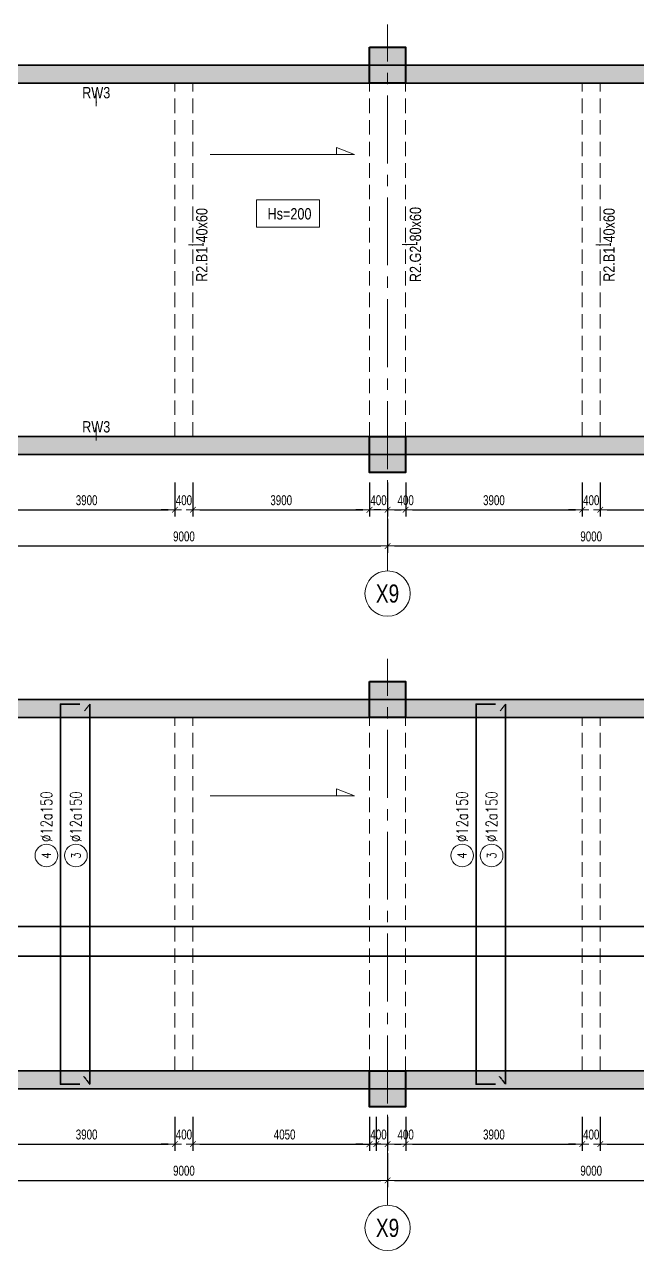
# Model space of a CAD drawing. Header units: millimetres. Extents: x -172050 to 1089997, y 452920 to 1051687.
# Drawn here: x 260803 to 274348, y 510814 to 537898 of the extents above; entities that cross this region are included whole.
import ezdxf
from ezdxf.enums import TextEntityAlignment as Align

# ---------------------------------------------------------------- set-up
doc = ezdxf.new("R2010")
doc.units = ezdxf.units.MM
doc.header["$MEASUREMENT"] = 0
for name, pattern in [('_DASH', [0.6, 0.4, -0.2]), ('CENTER2', [1.125, 0.75, -0.125, 0.125, -0.125]), ('HIDDEN2', [4.7625, 3.175, -1.5875]), ('POD_Grid$0$CENTER2', [1.125, 0.75, -0.125, 0.125, -0.125])]:
    doc.linetypes.add(name, pattern=pattern)
doc.layers.get('Defpoints').update_dxf_attribs({"color": 151, "lineweight": 9})
for name, color, linetype, lineweight in [('kata_thep - H', 4, 'Continuous', 35), ('NDC_S_ANNO', 7, 'Continuous', 20), ('NDC_S_AXIS', 5, 'CENTER2', 13), ('NDC_S_BEAM', 3, 'HIDDEN2', 20), ('NDC_S_DIM', 1, 'Continuous', 15), ('NDC_S_HATCH MATERIAL', 8, 'Continuous', 13), ('NDC_S_SYMBOL', 1, 'Continuous', 15), ('NDC_S_TEXT SYMBOL', 7, 'Continuous', 20), ('NDC_S_VN TEXT', 7, 'Continuous', 20), ('PD_B1F_Col$0$NDC_S-COLUMN', 4, 'Continuous', 40), ('PD_B1F_Col$0$NDC_S_HATCH COLUMN AND WALL', 251, 'Continuous', 13), ('POD_Grid$0$NDC_S_AXIS', 5, 'POD_Grid$0$CENTER2', 13), ('Ramp wall 2.1(B1)$0$NDC_S_WALL', 6, 'Continuous', 35)]:
    doc.layers.add(name, color=color, linetype=linetype, lineweight=lineweight)
doc.styles.add('ARIAL', font='arial.ttf', dxfattribs={"width": 0.8})
doc.styles.add('NDC_ANNO', font='', dxfattribs={"width": 0.8})
doc.styles.add('NDC_DIM', font='', dxfattribs={"width": 0.75})
doc.styles.add('NDC_EN TXT', font='romans.shx', dxfattribs={"width": 0.8})
doc.styles.add('NDC_VIE TXT', font='arial.ttf', dxfattribs={"width": 0.8})
doc.styles.get('NDC_ANNO').set_extended_font_data('Dotum')
doc.styles.get('NDC_DIM').set_extended_font_data('Dotum')
doc.dimstyles.new('NDC_dim_100', dxfattribs={"dimscale": 100, "dimtxt": 2.2, "dimasz": 1.5, "dimexe": 1.5, "dimexo": 2.5, "dimgap": 1, "dimtad": 1, "dimdec": 0, "dimzin": 0, "dimdsep": 46, "dimtxsty": 'NDC_DIM', "dimblk": 'DIMMARK', "dimcen": 0.09, "dimdle": 1.2, "dimclrd": 1, "dimclre": 1, "dimclrt": 3, "dimadec": 0, "dimazin": 0, "dimtfac": 1, "dimtdec": 0, "dimtix": 1, "dimtofl": 0, "dimtmove": 0, "dimatfit": 3, "dimfxl": 6, "dimfxlon": 1, "dimtolj": 1, "dimtzin": 0, "dimarcsym": 0})
doc.dimstyles.new('NDC_dim_iso', dxfattribs={"dimtxt": 2.2, "dimasz": 1, "dimexe": 1.5, "dimexo": 2.5, "dimgap": 1, "dimtad": 1, "dimdec": 0, "dimzin": 0, "dimdsep": 46, "dimtxsty": 'NDC_DIM', "dimblk": 'DIMMARK', "dimcen": 0.09, "dimdle": 1.2, "dimclrd": 1, "dimclre": 1, "dimclrt": 3, "dimadec": 0, "dimazin": 0, "dimtfac": 1, "dimtdec": 0, "dimtix": 1, "dimtofl": 0, "dimtmove": 0, "dimatfit": 3, "dimfxl": 6, "dimfxlon": 1, "dimtolj": 1, "dimtzin": 0, "dimarcsym": 0})

# ---------------------------------------------------------------- blocks, each defined once
blk = doc.blocks.new('DIMMARK')
at = {"layer": 'NDC_S_DIM', "color": 1}
blk.add_line((-1.5, 0), (1, 0), dxfattribs=at)
at = {"layer": 'NDC_S_DIM', "color": 2, "const_width": 0.1}
blk.add_lwpolyline([(-0.42, -0.42), (0.42, 0.42)], dxfattribs=at)
blk = doc.blocks.new('*D423')
at = {"layer": 'Defpoints', "color": 0, "transparency": 16777216}
for p in [(264126, 529299), (260226, 528799), (264126, 527178)]:
    blk.add_point(p, dxfattribs=at)
at = {"layer": 'NDC_S_DIM', "color": 1, "lineweight": -2, "transparency": 16777216}
for p, q in [((260226, 527778), (260226, 527028)), ((264126, 527778), (264126, 527028)), ((260376, 527178), (263976, 527178))]:
    blk.add_line(p, q, dxfattribs=at)
at = {"layer": 'NDC_S_DIM', "color": 1, "lineweight": -2, "transparency": 16777216, "xscale": 150, "yscale": 150, "zscale": 150, "rotation": 180}
blk.add_blockref('DIMMARK', (260226, 527178), dxfattribs=at)
at = {"layer": 'NDC_S_DIM', "color": 1, "lineweight": -2, "transparency": 16777216, "xscale": 150, "yscale": 150, "zscale": 150}
blk.add_blockref('DIMMARK', (264126, 527178), dxfattribs=at)
at = {"layer": 'NDC_S_DIM', "color": 3, "transparency": 16777216, "insert": (262176, 527388), "char_height": 220, "attachment_point": 5, "style": 'NDC_DIM'}
blk.add_mtext('\\A1;3900', dxfattribs=at)
blk = doc.blocks.new('*D424')
at = {"layer": 'Defpoints', "color": 0, "transparency": 16777216}
for p in [(264126, 529299), (264526, 529299), (264526, 527178)]:
    blk.add_point(p, dxfattribs=at)
at = {"layer": 'NDC_S_DIM', "color": 1, "lineweight": -2, "transparency": 16777216}
for p, q in [((264126, 527778), (264126, 527028)), ((264526, 527778), (264526, 527028)), ((263976, 527178), (263826, 527178)), ((264676, 527178), (264826, 527178))]:
    blk.add_line(p, q, dxfattribs=at)
at = {"layer": 'NDC_S_DIM', "color": 1, "lineweight": -2, "transparency": 16777216, "xscale": 150, "yscale": 150, "zscale": 150}
blk.add_blockref('DIMMARK', (264126, 527178), dxfattribs=at)
at = {"layer": 'NDC_S_DIM', "color": 1, "lineweight": -2, "transparency": 16777216, "xscale": 150, "yscale": 150, "zscale": 150, "rotation": 180}
blk.add_blockref('DIMMARK', (264526, 527178), dxfattribs=at)
at = {"layer": 'NDC_S_DIM', "color": 3, "transparency": 16777216, "insert": (264326, 527388), "char_height": 220, "attachment_point": 5, "style": 'NDC_DIM'}
blk.add_mtext('\\A1;400', dxfattribs=at)
blk = doc.blocks.new('*D425')
at = {"layer": 'Defpoints', "color": 0, "transparency": 16777216}
for p in [(264526, 529299), (268426, 528799), (268426, 527178)]:
    blk.add_point(p, dxfattribs=at)
at = {"layer": 'NDC_S_DIM', "color": 1, "lineweight": -2, "transparency": 16777216}
for p, q in [((264526, 527778), (264526, 527028)), ((268426, 527778), (268426, 527028)), ((264676, 527178), (268276, 527178))]:
    blk.add_line(p, q, dxfattribs=at)
at = {"layer": 'NDC_S_DIM', "color": 1, "lineweight": -2, "transparency": 16777216, "xscale": 150, "yscale": 150, "zscale": 150, "rotation": 180}
blk.add_blockref('DIMMARK', (264526, 527178), dxfattribs=at)
at = {"layer": 'NDC_S_DIM', "color": 1, "lineweight": -2, "transparency": 16777216, "xscale": 150, "yscale": 150, "zscale": 150}
blk.add_blockref('DIMMARK', (268426, 527178), dxfattribs=at)
at = {"layer": 'NDC_S_DIM', "color": 3, "transparency": 16777216, "insert": (266476, 527388), "char_height": 220, "attachment_point": 5, "style": 'NDC_DIM'}
blk.add_mtext('\\A1;3900', dxfattribs=at)
blk = doc.blocks.new('*D426')
at = {"layer": 'Defpoints', "color": 0, "transparency": 16777216}
for p in [(268826, 529299), (268426, 528799), (268826, 527178)]:
    blk.add_point(p, dxfattribs=at)
at = {"layer": 'NDC_S_DIM', "color": 1, "lineweight": -2, "transparency": 16777216}
for p, q in [((268426, 527778), (268426, 527028)), ((268826, 527778), (268826, 527028)), ((268276, 527178), (268126, 527178)), ((268976, 527178), (269126, 527178))]:
    blk.add_line(p, q, dxfattribs=at)
at = {"layer": 'NDC_S_DIM', "color": 1, "lineweight": -2, "transparency": 16777216, "xscale": 150, "yscale": 150, "zscale": 150}
blk.add_blockref('DIMMARK', (268426, 527178), dxfattribs=at)
at = {"layer": 'NDC_S_DIM', "color": 1, "lineweight": -2, "transparency": 16777216, "xscale": 150, "yscale": 150, "zscale": 150, "rotation": 180}
blk.add_blockref('DIMMARK', (268826, 527178), dxfattribs=at)
at = {"layer": 'NDC_S_DIM', "color": 3, "transparency": 16777216, "insert": (268626, 527388), "char_height": 220, "attachment_point": 5, "style": 'NDC_DIM'}
blk.add_mtext('\\A1;400', dxfattribs=at)
blk = doc.blocks.new('*D427')
at = {"layer": 'Defpoints', "color": 0, "transparency": 16777216}
for p in [(268826, 529299), (269226, 528799), (269226, 527178)]:
    blk.add_point(p, dxfattribs=at)
at = {"layer": 'NDC_S_DIM', "color": 1, "lineweight": -2, "transparency": 16777216}
for p, q in [((268826, 527778), (268826, 527028)), ((269226, 527778), (269226, 527028)), ((268676, 527178), (268526, 527178)), ((269376, 527178), (269526, 527178))]:
    blk.add_line(p, q, dxfattribs=at)
at = {"layer": 'NDC_S_DIM', "color": 1, "lineweight": -2, "transparency": 16777216, "xscale": 150, "yscale": 150, "zscale": 150}
blk.add_blockref('DIMMARK', (268826, 527178), dxfattribs=at)
at = {"layer": 'NDC_S_DIM', "color": 1, "lineweight": -2, "transparency": 16777216, "xscale": 150, "yscale": 150, "zscale": 150, "rotation": 180}
blk.add_blockref('DIMMARK', (269226, 527178), dxfattribs=at)
at = {"layer": 'NDC_S_DIM', "color": 3, "transparency": 16777216, "insert": (269226, 527388), "char_height": 220, "attachment_point": 5, "style": 'NDC_DIM'}
blk.add_mtext('\\A1;400', dxfattribs=at)
blk = doc.blocks.new('*D428')
at = {"layer": 'Defpoints', "color": 0, "transparency": 16777216}
for p in [(273126, 529299), (269226, 528799), (273126, 527178)]:
    blk.add_point(p, dxfattribs=at)
at = {"layer": 'NDC_S_DIM', "color": 1, "lineweight": -2, "transparency": 16777216}
for p, q in [((269226, 527778), (269226, 527028)), ((273126, 527778), (273126, 527028)), ((269376, 527178), (272976, 527178))]:
    blk.add_line(p, q, dxfattribs=at)
at = {"layer": 'NDC_S_DIM', "color": 1, "lineweight": -2, "transparency": 16777216, "xscale": 150, "yscale": 150, "zscale": 150, "rotation": 180}
blk.add_blockref('DIMMARK', (269226, 527178), dxfattribs=at)
at = {"layer": 'NDC_S_DIM', "color": 1, "lineweight": -2, "transparency": 16777216, "xscale": 150, "yscale": 150, "zscale": 150}
blk.add_blockref('DIMMARK', (273126, 527178), dxfattribs=at)
at = {"layer": 'NDC_S_DIM', "color": 3, "transparency": 16777216, "insert": (271176, 527388), "char_height": 220, "attachment_point": 5, "style": 'NDC_DIM'}
blk.add_mtext('\\A1;3900', dxfattribs=at)
blk = doc.blocks.new('*D429')
at = {"layer": 'Defpoints', "color": 0, "transparency": 16777216}
for p in [(273126, 529299), (273526, 529299), (273526, 527178)]:
    blk.add_point(p, dxfattribs=at)
at = {"layer": 'NDC_S_DIM', "color": 1, "lineweight": -2, "transparency": 16777216}
for p, q in [((273126, 527778), (273126, 527028)), ((273526, 527778), (273526, 527028)), ((272976, 527178), (272826, 527178)), ((273676, 527178), (273826, 527178))]:
    blk.add_line(p, q, dxfattribs=at)
at = {"layer": 'NDC_S_DIM', "color": 1, "lineweight": -2, "transparency": 16777216, "xscale": 150, "yscale": 150, "zscale": 150}
blk.add_blockref('DIMMARK', (273126, 527178), dxfattribs=at)
at = {"layer": 'NDC_S_DIM', "color": 1, "lineweight": -2, "transparency": 16777216, "xscale": 150, "yscale": 150, "zscale": 150, "rotation": 180}
blk.add_blockref('DIMMARK', (273526, 527178), dxfattribs=at)
at = {"layer": 'NDC_S_DIM', "color": 3, "transparency": 16777216, "insert": (273326, 527388), "char_height": 220, "attachment_point": 5, "style": 'NDC_DIM'}
blk.add_mtext('\\A1;400', dxfattribs=at)
blk = doc.blocks.new('*D430')
at = {"layer": 'Defpoints', "color": 0, "transparency": 16777216}
for p in [(273526, 529299), (277426, 528799), (277426, 527178)]:
    blk.add_point(p, dxfattribs=at)
at = {"layer": 'NDC_S_DIM', "color": 1, "lineweight": -2, "transparency": 16777216}
for p, q in [((273526, 527778), (273526, 527028)), ((277426, 527778), (277426, 527028)), ((273676, 527178), (277276, 527178))]:
    blk.add_line(p, q, dxfattribs=at)
at = {"layer": 'NDC_S_DIM', "color": 1, "lineweight": -2, "transparency": 16777216, "xscale": 150, "yscale": 150, "zscale": 150, "rotation": 180}
blk.add_blockref('DIMMARK', (273526, 527178), dxfattribs=at)
at = {"layer": 'NDC_S_DIM', "color": 1, "lineweight": -2, "transparency": 16777216, "xscale": 150, "yscale": 150, "zscale": 150}
blk.add_blockref('DIMMARK', (277426, 527178), dxfattribs=at)
at = {"layer": 'NDC_S_DIM', "color": 3, "transparency": 16777216, "insert": (275476, 527388), "char_height": 220, "attachment_point": 5, "style": 'NDC_DIM'}
blk.add_mtext('\\A1;3900', dxfattribs=at)
blk = doc.blocks.new('*D439')
at = {"layer": 'Defpoints', "color": 0, "transparency": 16777216}
for p in [(268826, 529299), (259826, 528799), (268826, 526378)]:
    blk.add_point(p, dxfattribs=at)
at = {"layer": 'NDC_S_DIM', "color": 1, "lineweight": -2, "transparency": 16777216}
for p, q in [((259826, 526978), (259826, 526228)), ((268826, 526978), (268826, 526228)), ((259976, 526378), (268676, 526378))]:
    blk.add_line(p, q, dxfattribs=at)
at = {"layer": 'NDC_S_DIM', "color": 1, "lineweight": -2, "transparency": 16777216, "xscale": 150, "yscale": 150, "zscale": 150, "rotation": 180}
blk.add_blockref('DIMMARK', (259826, 526378), dxfattribs=at)
at = {"layer": 'NDC_S_DIM', "color": 1, "lineweight": -2, "transparency": 16777216, "xscale": 150, "yscale": 150, "zscale": 150}
blk.add_blockref('DIMMARK', (268826, 526378), dxfattribs=at)
at = {"layer": 'NDC_S_DIM', "color": 3, "transparency": 16777216, "insert": (264326, 526588), "char_height": 220, "attachment_point": 5, "style": 'NDC_DIM'}
blk.add_mtext('\\A1;9000', dxfattribs=at)
blk = doc.blocks.new('*D440')
at = {"layer": 'Defpoints', "color": 0, "transparency": 16777216}
for p in [(268826, 529299), (277826, 529299), (277826, 526378)]:
    blk.add_point(p, dxfattribs=at)
at = {"layer": 'NDC_S_DIM', "color": 1, "lineweight": -2, "transparency": 16777216}
for p, q in [((268826, 526978), (268826, 526228)), ((277826, 526978), (277826, 526228)), ((268976, 526378), (277676, 526378))]:
    blk.add_line(p, q, dxfattribs=at)
at = {"layer": 'NDC_S_DIM', "color": 1, "lineweight": -2, "transparency": 16777216, "xscale": 150, "yscale": 150, "zscale": 150, "rotation": 180}
blk.add_blockref('DIMMARK', (268826, 526378), dxfattribs=at)
at = {"layer": 'NDC_S_DIM', "color": 1, "lineweight": -2, "transparency": 16777216, "xscale": 150, "yscale": 150, "zscale": 150}
blk.add_blockref('DIMMARK', (277826, 526378), dxfattribs=at)
at = {"layer": 'NDC_S_DIM', "color": 3, "transparency": 16777216, "insert": (273326, 526588), "char_height": 220, "attachment_point": 5, "style": 'NDC_DIM'}
blk.add_mtext('\\A1;9000', dxfattribs=at)
blk = doc.blocks.new('PD_B1F_Col$0$cot')
at = {"layer": 'PD_B1F_Col$0$NDC_S_HATCH COLUMN AND WALL', "ltscale": 0.005}
h = blk.add_hatch(color=256, dxfattribs=at)
h.dxf.hatch_style = 1
h.paths.add_polyline_path([(-0.5, 0.5), (0.5, 0.5), (0.5, -0.5), (-0.5, -0.5)])
at = {"layer": 'PD_B1F_Col$0$NDC_S-COLUMN', "ltscale": 0.005}
blk.add_lwpolyline([(-0.5, 0.5), (0.5, 0.5), (0.5, -0.5), (-0.5, -0.5)], close=True, dxfattribs=at)
blk = doc.blocks.new('ramp5')
at = {"layer": 'NDC_S_HATCH MATERIAL'}
h = blk.add_hatch(dxfattribs=at)
h.set_pattern_fill('BT-01', color=252, scale=30, style=0, pattern_type=2)
h.set_pattern_definition([(50, (-906343.9, 141013.11), (215.178055, -18.82564), [22.5, -247.5]), (355, (-906343.9, 141013.1), (-41.6254, 225.65764), [18, -198]), (100.4514, (-906325.97, 141011.54), (173.552815, 206.831863), [19.122057, -210.342634]), (46.1842, (-906343.9, 141073.1), (320.172315, -49.655704), [33.75, -371.25]), (96.6356, (-906317.22, 141068.97), (280.39881, 292.23536), [28.68309, -315.5139]), (351.1842, (-906343.9, 141073.1), (280.39858, 292.23558), [27, -297]), (21, (-906313.9, 141058.11), (179.072116, -120.785667), [22.5, -247.5]), (326, (-906313.9, 141058.1), (72.9946, 217.545014), [18, -198]), (71.4514, (-906298.98, 141048.05), (252.06679, 96.75915), [19.122057, -210.342634]), (37.5, (-906343.9, 141013.11), (3.6479566, 99.868156), [0, -195.6, 0, -201, 0, -198.75]), (7.5, (-906343.9, 141013.11), (78.920861, 118.323514), [0, -114.6, 0, -191.1, 0, -75.75]), (327.5, (-906410.8, 141013.11), (160.146731, -6.7664615), [0, -75, 0, -234, 0, -310.5]), (317.5, (-906440.8, 141013.11), (174.95585, 30.031495), [0, -97.5, 0, -155.4, 0, -220.5]), (45, (-906343.9, 141013.11), (-90.156115, 90.156115), []), (45, (-906343.9, 141049.86), (-90.156115, 90.156115), [])])
h.paths.add_polyline_path([(800, 8600), (34300, 8600), (34300, 9000), (800, 9000)])
h = blk.add_hatch(dxfattribs=at)
h.set_pattern_fill('BT-01', color=252, scale=30, style=0, pattern_type=2)
h.set_pattern_definition([(50, (-906343.9, 132813.11), (215.178055, -18.82564), [22.5, -247.5]), (355, (-906343.9, 132813.1), (-41.6254, 225.65764), [18, -198]), (100.4514, (-906325.97, 132811.54), (173.552815, 206.831863), [19.122057, -210.342634]), (46.1842, (-906343.9, 132873.1), (320.172315, -49.655704), [33.75, -371.25]), (96.6356, (-906317.22, 132868.97), (280.39881, 292.23536), [28.68309, -315.5139]), (351.1842, (-906343.9, 132873.1), (280.39858, 292.23558), [27, -297]), (21, (-906313.9, 132858.11), (179.072116, -120.785667), [22.5, -247.5]), (326, (-906313.9, 132858.1), (72.9946, 217.545014), [18, -198]), (71.4514, (-906298.98, 132848.05), (252.06679, 96.75915), [19.122057, -210.342634]), (37.5, (-906343.9, 132813.11), (3.6479566, 99.868156), [0, -195.6, 0, -201, 0, -198.75]), (7.5, (-906343.9, 132813.11), (78.920861, 118.323514), [0, -114.6, 0, -191.1, 0, -75.75]), (327.5, (-906410.8, 132813.11), (160.146731, -6.7664615), [0, -75, 0, -234, 0, -310.5]), (317.5, (-906440.8, 132813.11), (174.95585, 30.031495), [0, -97.5, 0, -155.4, 0, -220.5]), (45, (-906343.9, 132813.11), (-90.156115, 90.156115), []), (45, (-906343.9, 132849.86), (-90.156115, 90.156115), [])])
h.paths.add_polyline_path([(800, 400), (34300, 400), (34300, 800), (800, 800)])
at = {"layer": 'NDC_S_BEAM', "ltscale": 100}
for p, q in [((13700, 800), (13700, 8600)), ((14100, 800), (14100, 8600)), ((18000, 800), (18000, 8600)), ((18800, 800), (18800, 8600)), ((22700, 800), (22700, 8600)), ((23100, 800), (23100, 8600))]:
    blk.add_line(p, q, dxfattribs=at)
at = {"layer": 'POD_Grid$0$NDC_S_AXIS', "ltscale": 2000}
for p, q in [((18400, -2171), (18400, 9899)), ((-2518, 9000), (37964, 9000)), ((-2518, 400), (37964, 400))]:
    blk.add_line(p, q, dxfattribs=at)
at = {"layer": 'Ramp wall 2.1(B1)$0$NDC_S_WALL', "ltscale": 200}
for points in [[(800, 9000), (34300, 9000), (34300, 8600), (800, 8600)], [(34300, 800), (800, 800), (800, 400), (34300, 400)]]:
    blk.add_lwpolyline(points, close=True, dxfattribs=at)
at = {"xscale": 800, "yscale": 800}
for p in [(18400, 9000), (18400, 400)]:
    blk.add_blockref('PD_B1F_Col$0$cot', p, dxfattribs=at)
blk = doc.blocks.new('*U165')
at = {"layer": 'NDC_S_SYMBOL'}
blk.add_line((0, 5), (0, 9), dxfattribs=at)
blk.add_circle((0, 0), 5, dxfattribs=at)
at = {"layer": 'NDC_S_TEXT SYMBOL', "color": 7, "style": 'NDC_ANNO', "width": 0.8}
blk.add_attdef('GRID', text='', height=4, dxfattribs=at).set_placement((0, 0), align=Align.MIDDLE)
blk = doc.blocks.new('*D457')
at = {"layer": 'Defpoints', "color": 0, "transparency": 16777216}
for p in [(264126, 515286), (260226, 514786), (264126, 513164)]:
    blk.add_point(p, dxfattribs=at)
at = {"layer": 'NDC_S_DIM', "color": 1, "lineweight": -2, "transparency": 16777216}
for p, q in [((260226, 513764), (260226, 513014)), ((264126, 513764), (264126, 513014)), ((260376, 513164), (263976, 513164))]:
    blk.add_line(p, q, dxfattribs=at)
at = {"layer": 'NDC_S_DIM', "color": 1, "lineweight": -2, "transparency": 16777216, "xscale": 150, "yscale": 150, "zscale": 150, "rotation": 180}
blk.add_blockref('DIMMARK', (260226, 513164), dxfattribs=at)
at = {"layer": 'NDC_S_DIM', "color": 1, "lineweight": -2, "transparency": 16777216, "xscale": 150, "yscale": 150, "zscale": 150}
blk.add_blockref('DIMMARK', (264126, 513164), dxfattribs=at)
at = {"layer": 'NDC_S_DIM', "color": 3, "transparency": 16777216, "insert": (262176, 513375), "char_height": 220, "attachment_point": 5, "style": 'NDC_DIM'}
blk.add_mtext('\\A1;3900', dxfattribs=at)
blk = doc.blocks.new('*D458')
at = {"layer": 'Defpoints', "color": 0, "transparency": 16777216}
for p in [(264126, 515286), (264526, 515286), (264526, 513164)]:
    blk.add_point(p, dxfattribs=at)
at = {"layer": 'NDC_S_DIM', "color": 1, "lineweight": -2, "transparency": 16777216}
for p, q in [((264126, 513764), (264126, 513014)), ((264526, 513764), (264526, 513014)), ((263976, 513164), (263826, 513164)), ((264676, 513164), (264826, 513164))]:
    blk.add_line(p, q, dxfattribs=at)
at = {"layer": 'NDC_S_DIM', "color": 1, "lineweight": -2, "transparency": 16777216, "xscale": 150, "yscale": 150, "zscale": 150}
blk.add_blockref('DIMMARK', (264126, 513164), dxfattribs=at)
at = {"layer": 'NDC_S_DIM', "color": 1, "lineweight": -2, "transparency": 16777216, "xscale": 150, "yscale": 150, "zscale": 150, "rotation": 180}
blk.add_blockref('DIMMARK', (264526, 513164), dxfattribs=at)
at = {"layer": 'NDC_S_DIM', "color": 3, "transparency": 16777216, "insert": (264326, 513375), "char_height": 220, "attachment_point": 5, "style": 'NDC_DIM'}
blk.add_mtext('\\A1;400', dxfattribs=at)
blk = doc.blocks.new('*D459')
at = {"layer": 'Defpoints', "color": 0, "transparency": 16777216}
for p in [(264526, 515286), (268576, 515286), (268576, 513164)]:
    blk.add_point(p, dxfattribs=at)
at = {"layer": 'NDC_S_DIM', "color": 1, "lineweight": -2, "transparency": 16777216}
for p, q in [((264526, 513764), (264526, 513014)), ((268576, 513764), (268576, 513014)), ((264676, 513164), (268426, 513164))]:
    blk.add_line(p, q, dxfattribs=at)
at = {"layer": 'NDC_S_DIM', "color": 1, "lineweight": -2, "transparency": 16777216, "xscale": 150, "yscale": 150, "zscale": 150, "rotation": 180}
blk.add_blockref('DIMMARK', (264526, 513164), dxfattribs=at)
at = {"layer": 'NDC_S_DIM', "color": 1, "lineweight": -2, "transparency": 16777216, "xscale": 150, "yscale": 150, "zscale": 150}
blk.add_blockref('DIMMARK', (268576, 513164), dxfattribs=at)
at = {"layer": 'NDC_S_DIM', "color": 3, "transparency": 16777216, "insert": (266551, 513375), "char_height": 220, "attachment_point": 5, "style": 'NDC_DIM'}
blk.add_mtext('\\A1;4050', dxfattribs=at)
blk = doc.blocks.new('*D460')
at = {"layer": 'Defpoints', "color": 0, "transparency": 16777216}
for p in [(268826, 514886), (268426, 514786), (268826, 513164)]:
    blk.add_point(p, dxfattribs=at)
at = {"layer": 'NDC_S_DIM', "color": 1, "lineweight": -2, "transparency": 16777216}
for p, q in [((268426, 513764), (268426, 513014)), ((268826, 513764), (268826, 513014)), ((268276, 513164), (268126, 513164)), ((268976, 513164), (269126, 513164))]:
    blk.add_line(p, q, dxfattribs=at)
at = {"layer": 'NDC_S_DIM', "color": 1, "lineweight": -2, "transparency": 16777216, "xscale": 150, "yscale": 150, "zscale": 150}
blk.add_blockref('DIMMARK', (268426, 513164), dxfattribs=at)
at = {"layer": 'NDC_S_DIM', "color": 1, "lineweight": -2, "transparency": 16777216, "xscale": 150, "yscale": 150, "zscale": 150, "rotation": 180}
blk.add_blockref('DIMMARK', (268826, 513164), dxfattribs=at)
at = {"layer": 'NDC_S_DIM', "color": 3, "transparency": 16777216, "insert": (268626, 513375), "char_height": 220, "attachment_point": 5, "style": 'NDC_DIM'}
blk.add_mtext('\\A1;400', dxfattribs=at)
blk = doc.blocks.new('*D465')
at = {"layer": 'Defpoints', "color": 0, "transparency": 16777216}
for p in [(268826, 514886), (269226, 514786), (269226, 513164)]:
    blk.add_point(p, dxfattribs=at)
at = {"layer": 'NDC_S_DIM', "color": 1, "lineweight": -2, "transparency": 16777216}
for p, q in [((268826, 513764), (268826, 513014)), ((269226, 513764), (269226, 513014)), ((268676, 513164), (268526, 513164)), ((269376, 513164), (269526, 513164))]:
    blk.add_line(p, q, dxfattribs=at)
at = {"layer": 'NDC_S_DIM', "color": 1, "lineweight": -2, "transparency": 16777216, "xscale": 150, "yscale": 150, "zscale": 150}
blk.add_blockref('DIMMARK', (268826, 513164), dxfattribs=at)
at = {"layer": 'NDC_S_DIM', "color": 1, "lineweight": -2, "transparency": 16777216, "xscale": 150, "yscale": 150, "zscale": 150, "rotation": 180}
blk.add_blockref('DIMMARK', (269226, 513164), dxfattribs=at)
at = {"layer": 'NDC_S_DIM', "color": 3, "transparency": 16777216, "insert": (269226, 513375), "char_height": 220, "attachment_point": 5, "style": 'NDC_DIM'}
blk.add_mtext('\\A1;400', dxfattribs=at)
blk = doc.blocks.new('*D466')
at = {"layer": 'Defpoints', "color": 0, "transparency": 16777216}
for p in [(273126, 515286), (269226, 514786), (273126, 513164)]:
    blk.add_point(p, dxfattribs=at)
at = {"layer": 'NDC_S_DIM', "color": 1, "lineweight": -2, "transparency": 16777216}
for p, q in [((269226, 513764), (269226, 513014)), ((273126, 513764), (273126, 513014)), ((269376, 513164), (272976, 513164))]:
    blk.add_line(p, q, dxfattribs=at)
at = {"layer": 'NDC_S_DIM', "color": 1, "lineweight": -2, "transparency": 16777216, "xscale": 150, "yscale": 150, "zscale": 150, "rotation": 180}
blk.add_blockref('DIMMARK', (269226, 513164), dxfattribs=at)
at = {"layer": 'NDC_S_DIM', "color": 1, "lineweight": -2, "transparency": 16777216, "xscale": 150, "yscale": 150, "zscale": 150}
blk.add_blockref('DIMMARK', (273126, 513164), dxfattribs=at)
at = {"layer": 'NDC_S_DIM', "color": 3, "transparency": 16777216, "insert": (271176, 513375), "char_height": 220, "attachment_point": 5, "style": 'NDC_DIM'}
blk.add_mtext('\\A1;3900', dxfattribs=at)
blk = doc.blocks.new('*D467')
at = {"layer": 'Defpoints', "color": 0, "transparency": 16777216}
for p in [(273126, 515286), (273526, 515286), (273526, 513164)]:
    blk.add_point(p, dxfattribs=at)
at = {"layer": 'NDC_S_DIM', "color": 1, "lineweight": -2, "transparency": 16777216}
for p, q in [((273126, 513764), (273126, 513014)), ((273526, 513764), (273526, 513014)), ((272976, 513164), (272826, 513164)), ((273676, 513164), (273826, 513164))]:
    blk.add_line(p, q, dxfattribs=at)
at = {"layer": 'NDC_S_DIM', "color": 1, "lineweight": -2, "transparency": 16777216, "xscale": 150, "yscale": 150, "zscale": 150}
blk.add_blockref('DIMMARK', (273126, 513164), dxfattribs=at)
at = {"layer": 'NDC_S_DIM', "color": 1, "lineweight": -2, "transparency": 16777216, "xscale": 150, "yscale": 150, "zscale": 150, "rotation": 180}
blk.add_blockref('DIMMARK', (273526, 513164), dxfattribs=at)
at = {"layer": 'NDC_S_DIM', "color": 3, "transparency": 16777216, "insert": (273326, 513375), "char_height": 220, "attachment_point": 5, "style": 'NDC_DIM'}
blk.add_mtext('\\A1;400', dxfattribs=at)
blk = doc.blocks.new('*D468')
at = {"layer": 'Defpoints', "color": 0, "transparency": 16777216}
for p in [(273526, 515286), (277426, 514786), (277426, 513164)]:
    blk.add_point(p, dxfattribs=at)
at = {"layer": 'NDC_S_DIM', "color": 1, "lineweight": -2, "transparency": 16777216}
for p, q in [((273526, 513764), (273526, 513014)), ((277426, 513764), (277426, 513014)), ((273676, 513164), (277276, 513164))]:
    blk.add_line(p, q, dxfattribs=at)
at = {"layer": 'NDC_S_DIM', "color": 1, "lineweight": -2, "transparency": 16777216, "xscale": 150, "yscale": 150, "zscale": 150, "rotation": 180}
blk.add_blockref('DIMMARK', (273526, 513164), dxfattribs=at)
at = {"layer": 'NDC_S_DIM', "color": 1, "lineweight": -2, "transparency": 16777216, "xscale": 150, "yscale": 150, "zscale": 150}
blk.add_blockref('DIMMARK', (277426, 513164), dxfattribs=at)
at = {"layer": 'NDC_S_DIM', "color": 3, "transparency": 16777216, "insert": (275476, 513375), "char_height": 220, "attachment_point": 5, "style": 'NDC_DIM'}
blk.add_mtext('\\A1;3900', dxfattribs=at)
blk = doc.blocks.new('*D480')
at = {"layer": 'Defpoints', "color": 0, "transparency": 16777216}
for p in [(268826, 514886), (259826, 514786), (268826, 512364)]:
    blk.add_point(p, dxfattribs=at)
at = {"layer": 'NDC_S_DIM', "color": 1, "lineweight": -2, "transparency": 16777216}
for p, q in [((259826, 512964), (259826, 512214)), ((268826, 512964), (268826, 512214)), ((259976, 512364), (268676, 512364))]:
    blk.add_line(p, q, dxfattribs=at)
at = {"layer": 'NDC_S_DIM', "color": 1, "lineweight": -2, "transparency": 16777216, "xscale": 150, "yscale": 150, "zscale": 150, "rotation": 180}
blk.add_blockref('DIMMARK', (259826, 512364), dxfattribs=at)
at = {"layer": 'NDC_S_DIM', "color": 1, "lineweight": -2, "transparency": 16777216, "xscale": 150, "yscale": 150, "zscale": 150}
blk.add_blockref('DIMMARK', (268826, 512364), dxfattribs=at)
at = {"layer": 'NDC_S_DIM', "color": 3, "transparency": 16777216, "insert": (264326, 512575), "char_height": 220, "attachment_point": 5, "style": 'NDC_DIM'}
blk.add_mtext('\\A1;9000', dxfattribs=at)
blk = doc.blocks.new('*D481')
at = {"layer": 'Defpoints', "color": 0, "transparency": 16777216}
for p in [(277826, 515286), (268826, 514886), (277826, 512364)]:
    blk.add_point(p, dxfattribs=at)
at = {"layer": 'NDC_S_DIM', "color": 1, "lineweight": -2, "transparency": 16777216}
for p, q in [((268826, 512964), (268826, 512214)), ((277826, 512964), (277826, 512214)), ((268976, 512364), (277676, 512364))]:
    blk.add_line(p, q, dxfattribs=at)
at = {"layer": 'NDC_S_DIM', "color": 1, "lineweight": -2, "transparency": 16777216, "xscale": 150, "yscale": 150, "zscale": 150, "rotation": 180}
blk.add_blockref('DIMMARK', (268826, 512364), dxfattribs=at)
at = {"layer": 'NDC_S_DIM', "color": 1, "lineweight": -2, "transparency": 16777216, "xscale": 150, "yscale": 150, "zscale": 150}
blk.add_blockref('DIMMARK', (277826, 512364), dxfattribs=at)
at = {"layer": 'NDC_S_DIM', "color": 3, "transparency": 16777216, "insert": (273326, 512575), "char_height": 220, "attachment_point": 5, "style": 'NDC_DIM'}
blk.add_mtext('\\A1;9000', dxfattribs=at)
blk = doc.blocks.new('*U222')
blk.add_circle((-2.5, 0), 2.5)
at = {"layer": 'NDC_S_VN TEXT', "color": 7, "style": 'NDC_EN TXT', "width": 0.8}
blk.add_attdef('SH2', text='', height=2, dxfattribs=at).set_placement((-2.5, 0), align=Align.MIDDLE)
at = {"layer": 'NDC_S_VN TEXT', "color": 3, "style": 'NDC_EN TXT', "width": 0.75}
blk.add_attdef('DKKC1', (0.5, -1.25), '', height=2.5, dxfattribs=at)
blk = doc.blocks.new('*U220')
at = {"layer": 'NDC_S_ANNO', "ltscale": 0.8, "style": 'ARIAL', "width": 0.8, "flags": 1}
blk.add_attdef('CHU_THICH', text='', height=2.5, dxfattribs=at).set_placement((0, 0), align=Align.MIDDLE_CENTER)
at = {"layer": 'NDC_S_ANNO', "ltscale": 0.8, "style": 'ARIAL', "width": 0.8}
blk.add_attdef('TEN', text='', height=2.5, dxfattribs=at).set_placement((0, -2.91), align=Align.MIDDLE_CENTER)
at = {"layer": 'Defpoints'}
blk.add_leader([(0, 0), (0, -2.91)], dimstyle='NDC_dim_iso', override={"dimgap": 0.625, "dimtad": 0}, dxfattribs=at)
blk = doc.blocks.new('*U179')
at = {"layer": 'NDC_S_ANNO', "ltscale": 0.8, "style": 'ARIAL', "width": 0.8}
blk.add_attdef('TEN', text='', height=2.5, dxfattribs=at).set_placement((0, 3), align=Align.MIDDLE_CENTER)
at = {"layer": 'NDC_S_ANNO', "ltscale": 0.8, "style": 'ARIAL', "width": 0.8, "flags": 1}
blk.add_attdef('CHU_THICH', text='', height=2.5, dxfattribs=at).set_placement((0, 0), align=Align.MIDDLE_CENTER)
at = {"layer": 'Defpoints'}
blk.add_leader([(0, 0), (0, 3)], dimstyle='NDC_dim_iso', override={"dimgap": 0.625, "dimtad": 0}, dxfattribs=at)

msp = doc.modelspace()

# ---------------------------------------------------------------- linework, layer by layer
at = {"layer": 'kata_thep - H', "color": 4}
for points in [[(262023.6, 514485.8), (261595.3, 514485.8), (261595.3, 522885.3), (262023.6, 522885.3)], [(271209.5, 514485.8), (270781.3, 514485.8), (270781.3, 522885.3), (271209.5, 522885.3)], [(257025.6, 517543.8), (257025.6, 517972.1), (280325.6, 517972.1), (280325.6, 517543.8)]]:
    msp.add_lwpolyline(points, dxfattribs=at)
at = {"layer": 'kata_thep - H', "color": 4, "linetype": '_DASH', "ltscale": 20}
for points in [[(262127.6, 522734.8), (262247.9, 522885.3), (262247.9, 514485.8), (262110.6, 514663.7)], [(271313.6, 522734.8), (271433.9, 522885.3), (271433.9, 514485.8), (271296.6, 514663.7)], [(280175.1, 517439.7), (280325.6, 517319.5), (257025.6, 517319.5), (257203.5, 517456.8)]]:
    msp.add_lwpolyline(points, dxfattribs=at)
at = {"layer": 'NDC_S_ANNO'}
for points in [[(267696.5, 535029.6), (267696.5, 535179.6), (268096.5, 535029.6), (264905.3, 535029.6)], [(267696.5, 520860.5), (267696.5, 521010.5), (268096.5, 520860.5), (264905.3, 520860.5)]]:
    msp.add_lwpolyline(points, dxfattribs=at)
at = {"layer": 'NDC_S_DIM'}
msp.add_lwpolyline([(265927.6, 534022.5), (267322, 534022.5), (267322, 533423.3), (265927.6, 533423.3)], close=True, dxfattribs=at)

# ---------------------------------------------------------------- block references
at = {"layer": 'NDC_S_AXIS', "xscale": 100, "yscale": 100, "zscale": 100}
for p in [(268825.6, 525328.1), (268825.6, 511314.4)]:
    msp.add_blockref('*U165', p, dxfattribs=at).add_auto_attribs({'GRID': 'X9'})
at = {"layer": 'NDC_S_DIM'}
for p in [(250425.6, 527999.5), (250425.6, 513985.8)]:
    msp.add_blockref('ramp5', p, dxfattribs=at)
at = {"layer": 'NDC_S_VN TEXT', "xscale": 100, "yscale": 100, "zscale": 100}
for p in [(262388.1, 536093.1), (262388.1, 528710.7)]:
    msp.add_blockref('*U179', p, dxfattribs=at).add_auto_attribs({'TEN': 'RW3'})
at = {"layer": 'NDC_S_VN TEXT', "xscale": 100, "yscale": 100, "zscale": 100, "rotation": 90}
for name, p, values in [('*U220', (264429, 533028.2), {'TEN': 'R2.B1-40x60'}), ('*U220', (269150.2, 533036.4), {'TEN': 'R2.G2-80x60'}), ('*U220', (273429, 533028.2), {'TEN': 'R2.B1-40x60'}), ('*U222', (261287, 519789.5), {'SH2': '4', 'DKKC1': '%%C12a150'}), ('*U222', (261939.6, 519789.5), {'SH2': '3', 'DKKC1': '%%C12a150'}), ('*U222', (270472.9, 519789.5), {'SH2': '4', 'DKKC1': '%%C12a150'}), ('*U222', (271125.6, 519789.5), {'SH2': '3', 'DKKC1': '%%C12a150'})]:
    msp.add_blockref(name, p, dxfattribs=at).add_auto_attribs(values)

# ---------------------------------------------------------------- texts
at = {"layer": 'NDC_S_VN TEXT', "style": 'NDC_VIE TXT', "width": 0.8}
msp.add_text('Hs=200', height=250, dxfattribs=at).set_placement((266173.8, 533716.4), align=Align.MIDDLE_LEFT)

# ---------------------------------------------------------------- dimensions: what is measured, and where the dimension line sits
at = {"layer": 'NDC_S_DIM'}
for base, p1, p2, picture, middle in [((268825.6, 526378.1), (259825.6, 528799.5), (268825.6, 529299.5), '*D439', (264325.6, 526588.3)), ((264125.6, 527178.1), (260225.6, 528799.5), (264125.6, 529299.5), '*D423', (262175.6, 527388.3)), ((264525.6, 527178.1), (264125.6, 529299.5), (264525.6, 529299.5), '*D424', (264325.6, 527388.3)), ((268425.6, 527178.1), (264525.6, 529299.5), (268425.6, 528799.5), '*D425', (266475.6, 527388.3)), ((268825.6, 527178.1), (268425.6, 528799.5), (268825.6, 529299.5), '*D426', (268625.6, 527388.3)), ((277825.6, 526378.1), (268825.6, 529299.5), (277825.6, 529299.5), '*D440', (273325.6, 526588.3)), ((273125.6, 527178.1), (269225.6, 528799.5), (273125.6, 529299.5), '*D428', (271175.6, 527388.3)), ((273525.6, 527178.1), (273125.6, 529299.5), (273525.6, 529299.5), '*D429', (273325.6, 527388.3)), ((277425.6, 527178.1), (273525.6, 529299.5), (277425.6, 528799.5), '*D430', (275475.6, 527388.3)), ((264125.6, 513164.4), (260225.6, 514785.8), (264125.6, 515285.8), '*D457', (262175.6, 513374.6)), ((264525.6, 513164.4), (264125.6, 515285.8), (264525.6, 515285.8), '*D458', (264325.6, 513374.6)), ((268575.6, 513164.4), (264525.6, 515285.8), (268575.6, 515285.8), '*D459', (266550.6, 513374.6)), ((277825.6, 512364.4), (268825.6, 514885.8), (277825.6, 515285.8), '*D481', (273325.6, 512574.6)), ((273125.6, 513164.4), (269225.6, 514785.8), (273125.6, 515285.8), '*D466', (271175.6, 513374.6)), ((273525.6, 513164.4), (273125.6, 515285.8), (273525.6, 515285.8), '*D467', (273325.6, 513374.6)), ((277425.6, 513164.4), (273525.6, 515285.8), (277425.6, 514785.8), '*D468', (275475.6, 513374.6)), ((268825.6, 512364.4), (259825.6, 514785.8), (268825.6, 514885.8), '*D480', (264325.6, 512574.6)), ((268825.6, 513164.4), (268425.6, 514785.8), (268825.6, 514885.8), '*D460', (268625.6, 513374.6))]:
    dim = msp.add_linear_dim(base=base, p1=p1, p2=p2, dimstyle='NDC_dim_100', override={"dimtmove": 1}, dxfattribs=at)
    dim.commit()
    dim.dimension.update_dxf_attribs({"geometry": picture, "text_midpoint": middle})
for base, p1, p2, picture, middle in [((269225.6, 527178.1), (268825.6, 529299.5), (269225.6, 528799.5), '*D427', (269225.6, 527178.1)), ((269225.6, 513164.4), (268825.6, 514885.8), (269225.6, 514785.8), '*D465', (269225.6, 513164.4))]:
    dim = msp.add_linear_dim(base=base, p1=p1, p2=p2, dimstyle='NDC_dim_100', override={"dimtmove": 1}, dxfattribs=at)
    dim.commit()
    dim.dimension.update_dxf_attribs({"geometry": picture, "text_midpoint": middle, "dimtype": 160})

doc.saveas('drawing.dxf')
